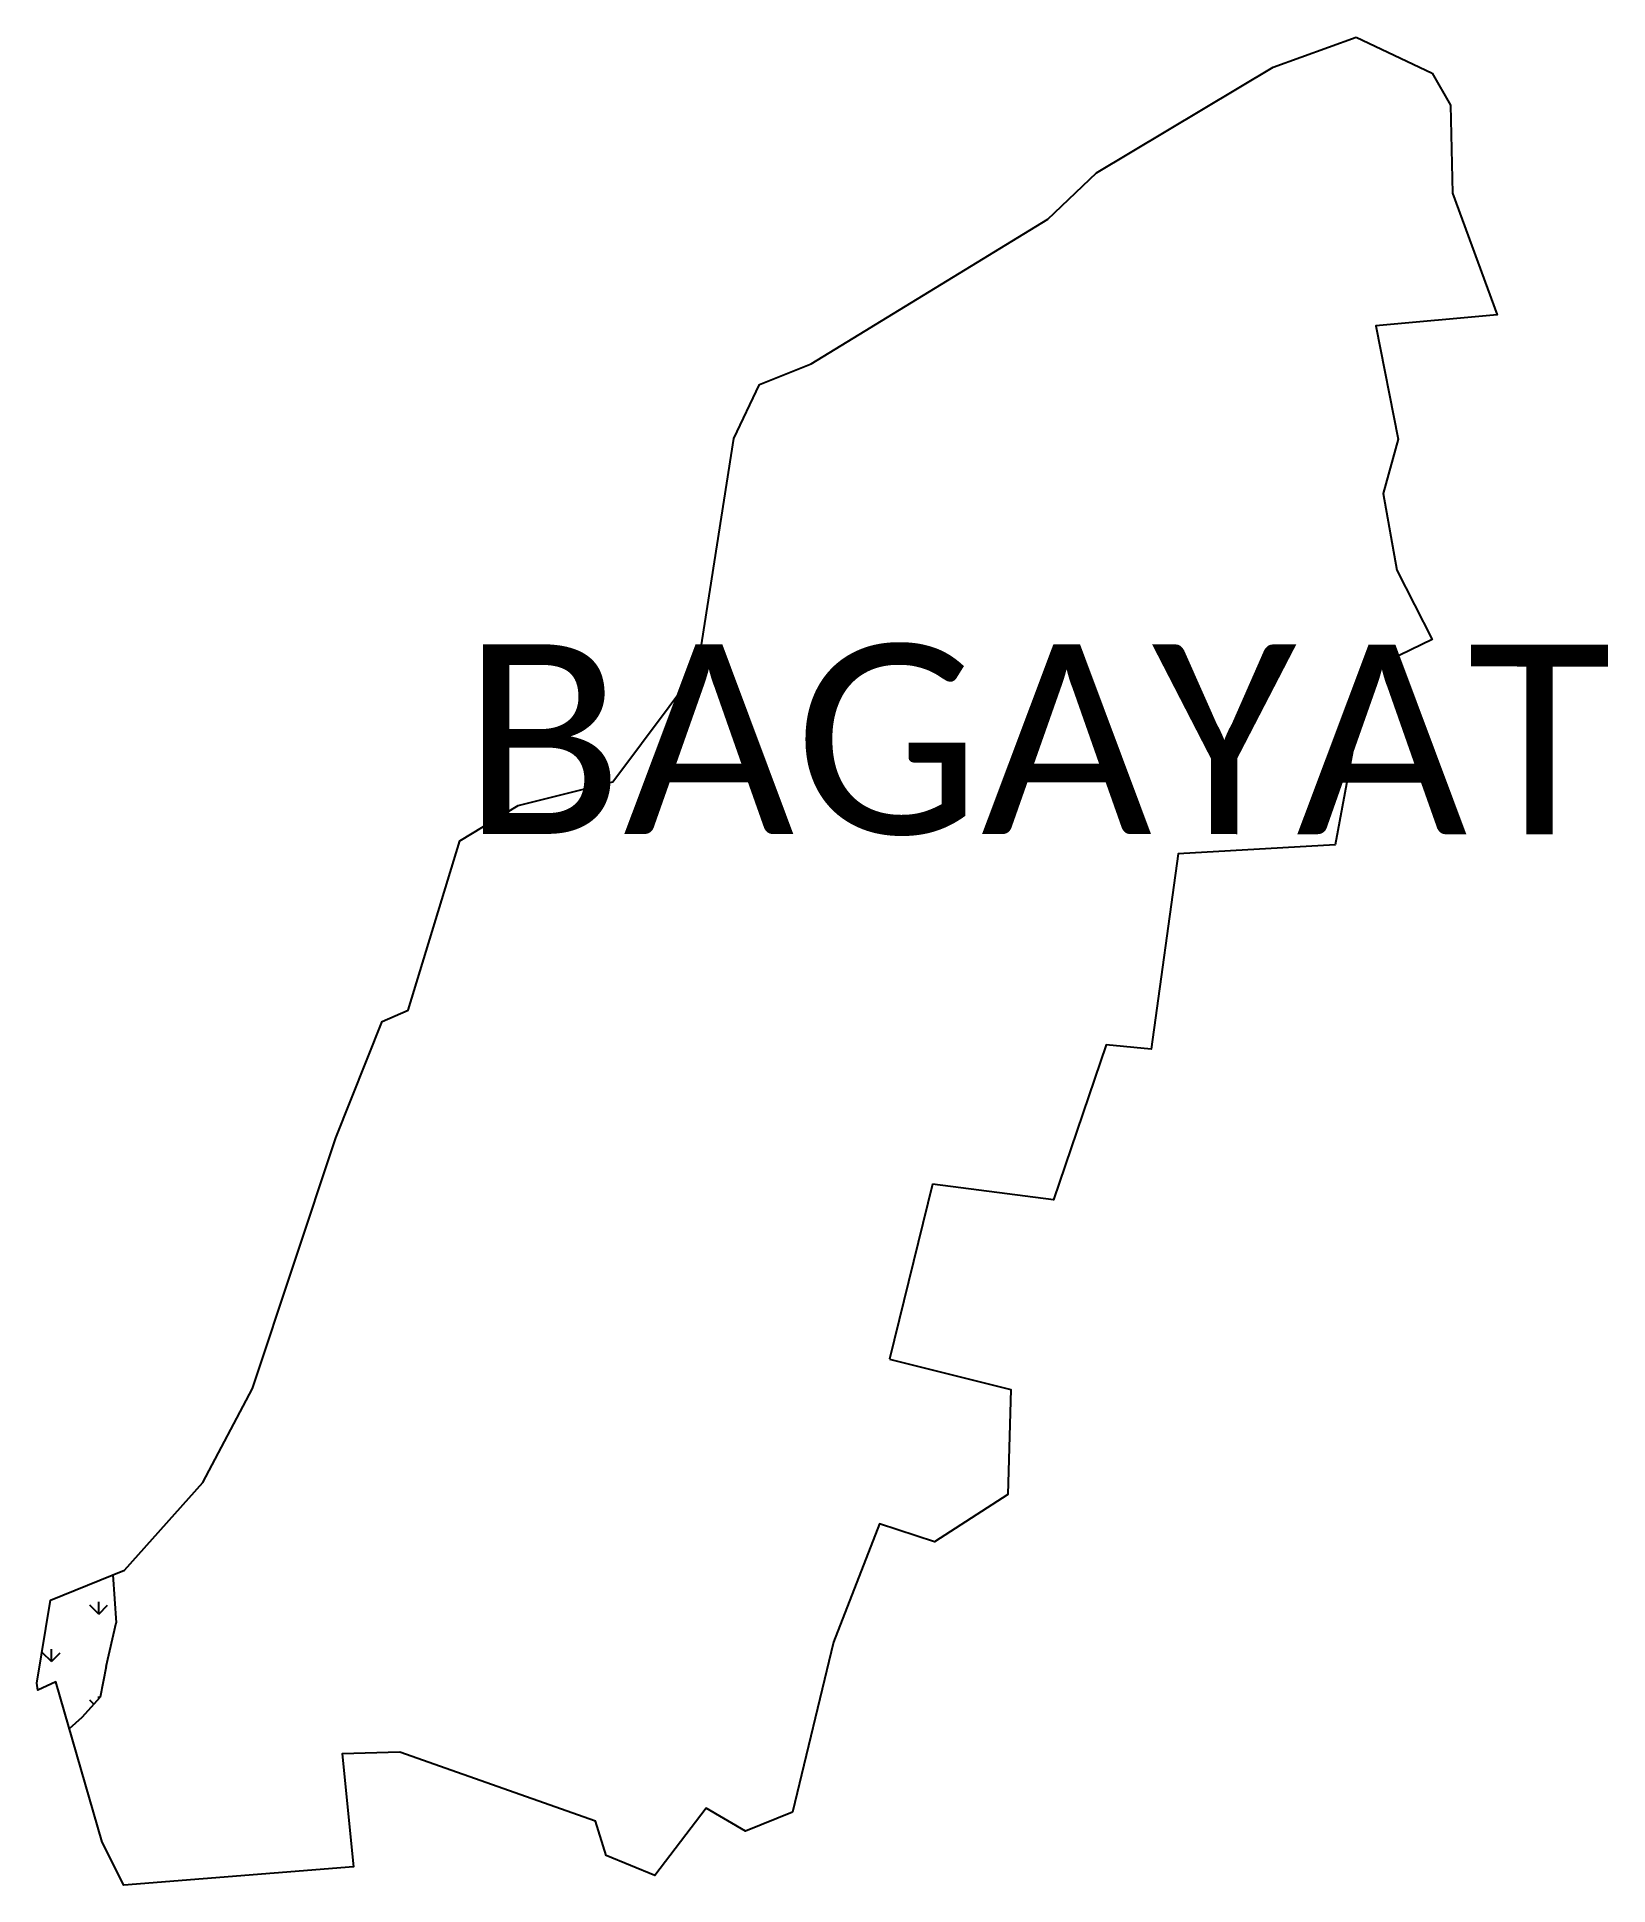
# Model space of a CAD drawing. Header units: metres. Extents: x 357511 to 358701, y 1743042 to 1744442.
import ezdxf

# ---------------------------------------------------------------- set-up
doc = ezdxf.new("R2010")
doc.units = ezdxf.units.M
doc.layers.add('MANGROOVES', color=112, linetype='Continuous')
doc.layers.add('VILLAGE NAME', color=250, linetype='Continuous')

msp = doc.modelspace()

# ---------------------------------------------------------------- linework, layer by layer
at = {"color": 3}
for points in [[(358156.7, 1743440.6), (358248.4, 1743417.6), (358246.3, 1743338), (358190.8, 1743302.2), (358149.1, 1743315.8), (358114.2, 1743226.2), (358083.1, 1743097.4), (358047.7, 1743082.9), (358017.9, 1743100.5), (357978.9, 1743049.4), (357942, 1743064.5), (357934, 1743090.6), (357785.8, 1743142.9), (357742.2, 1743141.7), (357750.9, 1743055.9), (357576.9, 1743042.2), (357560.5, 1743074.6), (357525.3, 1743196.1), (357511.7, 1743189.8), (357511.1, 1743195.1), (357521.3, 1743257.9), (357577.4, 1743280.6), (357636.7, 1743347.1), (357674.4, 1743418.4), (357737.5, 1743608.2), (357772.5, 1743696.3), (357792.3, 1743704.9), (357831.3, 1743833.1), (357875.4, 1743860), (357947.1, 1743877.8), (358011.4, 1743963.9), (358038.8, 1744138), (358058.3, 1744178.8), (358097.3, 1744194.4), (358276.5, 1744304.1), (358313.5, 1744339), (358447.2, 1744419.2), (358510, 1744442)], [(358510, 1744442), (358567.5, 1744414.7)], [(358567.5, 1744414.7), (358581.5, 1744390.5), (358582.9, 1744323.7), (358616.8, 1744231.6), (358524.9, 1744223.3), (358541.7, 1744137.4), (358530.5, 1744096.3), (358540.9, 1744038.1), (358567.5, 1743985.6), (358518.5, 1743962), (358494.2, 1743830), (358375.1, 1743823.4), (358354.8, 1743675.3), (358320.8, 1743678.5), (358280.8, 1743561.3), (358189.1, 1743573.1)], [(358189.1, 1743573.1), (358156.7, 1743440.6)]]:
    msp.add_lwpolyline(points, dxfattribs=at)
at = {"layer": 'MANGROOVES', "linetype": 'Continuous'}
for p, q in [((357557.9, 1743247.3), (357551.1, 1743254.1)), ((357557.9, 1743247.3), (357557.9, 1743256.8)), ((357557.9, 1743247.3), (357564.6, 1743254.1)), ((357522, 1743211.4), (357522, 1743220.9)), ((357522, 1743211.4), (357515.2, 1743218.1)), ((357522, 1743211.4), (357528.7, 1743218.1)), ((357554.2, 1743179.2), (357551.1, 1743182.2)), ((357557.9, 1743183.3), (357557.9, 1743185))]:
    msp.add_line(p, q, dxfattribs=at)
at = {"layer": 'MANGROOVES', "flags": 128}
for points in [[(357568.6, 1743277.1), (357571, 1743240.7)], [(357563.5, 1743207.8), (357559, 1743184.6), (357545.2, 1743169.1), (357535.6, 1743160.6)]]:
    msp.add_lwpolyline(points, dxfattribs=at)
at = {"layer": 'MANGROOVES'}
msp.add_lwpolyline([(357563.5, 1743207.8), (357571, 1743240.7)], dxfattribs=at)

# ---------------------------------------------------------------- texts
at = {"layer": 'VILLAGE NAME', "insert": (357833.2, 1743982.1), "char_height": 143.7, "attachment_point": 1, "rotation": 359.9793}
msp.add_mtext_dynamic_manual_height_columns('{\\fCalibri|b0|i0|c0|p34;BAGAYAT}', width=1418, gutter_width=718.5, heights=[0], dxfattribs=at)

doc.saveas('drawing.dxf')
